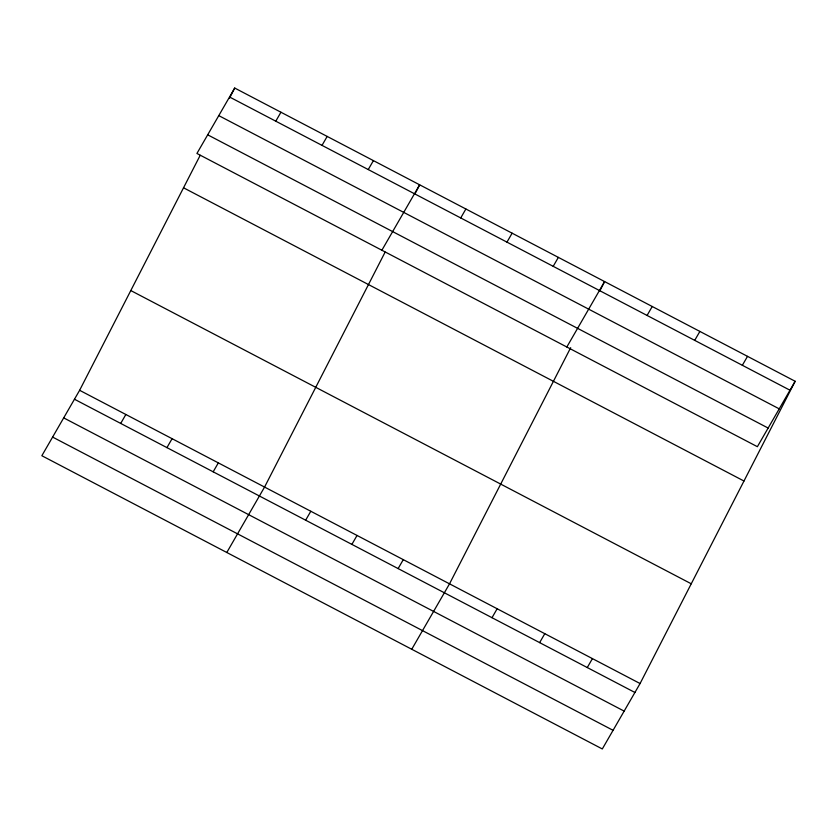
<?xml version="1.0" encoding="UTF-8"?>
<svg xmlns="http://www.w3.org/2000/svg" width="837" height="837" viewBox="0 0 837 837"><rect width="100%" height="100%" fill="white"/><g stroke="black" fill="none" stroke-linecap="round" stroke-linejoin="round"><path stroke-width="1.26" d="M795.15 381.274L757.38 446.696L196.925 153.464L234.705 88.042L795.15 381.274L640.075 683.536L602.305 748.958L41.85 455.726L79.62 390.304L200.189 155.316M229.348 98.484L234.705 88.042M385.135 252.083L264.565 487.071L226.796 552.493M414.89 194.09L419.651 184.81L381.881 250.232M570.677 347.69L449.521 583.839L411.752 649.261M599.836 290.857L604.596 281.577L566.827 346.999M275.781 121.177L280.939 112.231M120.695 423.438L125.853 414.493M322.015 145.366L327.173 136.431M166.929 447.628L172.098 438.693M368.249 169.555L373.407 160.62M213.173 471.817L218.331 462.882M460.727 217.944L465.885 208.999M305.641 520.206L310.809 511.261M506.96 242.134L512.118 233.199M351.885 544.395L357.043 535.45M553.194 266.323L558.363 257.388M398.119 568.585L403.277 559.65M647.074 315.444L652.232 306.499M491.999 617.706L497.157 608.761M694.71 340.366L699.878 331.431M539.635 642.628L544.793 633.693M742.356 365.288L747.514 356.353M587.271 667.549L592.429 658.614M229.537 96.987L789.992 390.22M218.781 115.621L779.226 408.854M207.691 134.82L768.146 428.052M183.523 187.791L743.978 481.024M130.792 290.554L691.247 583.787M79.62 390.304L640.075 683.536M74.462 399.239L634.906 692.471M63.696 417.883L624.151 711.115M52.616 437.081L613.061 730.314"/></g></svg>
